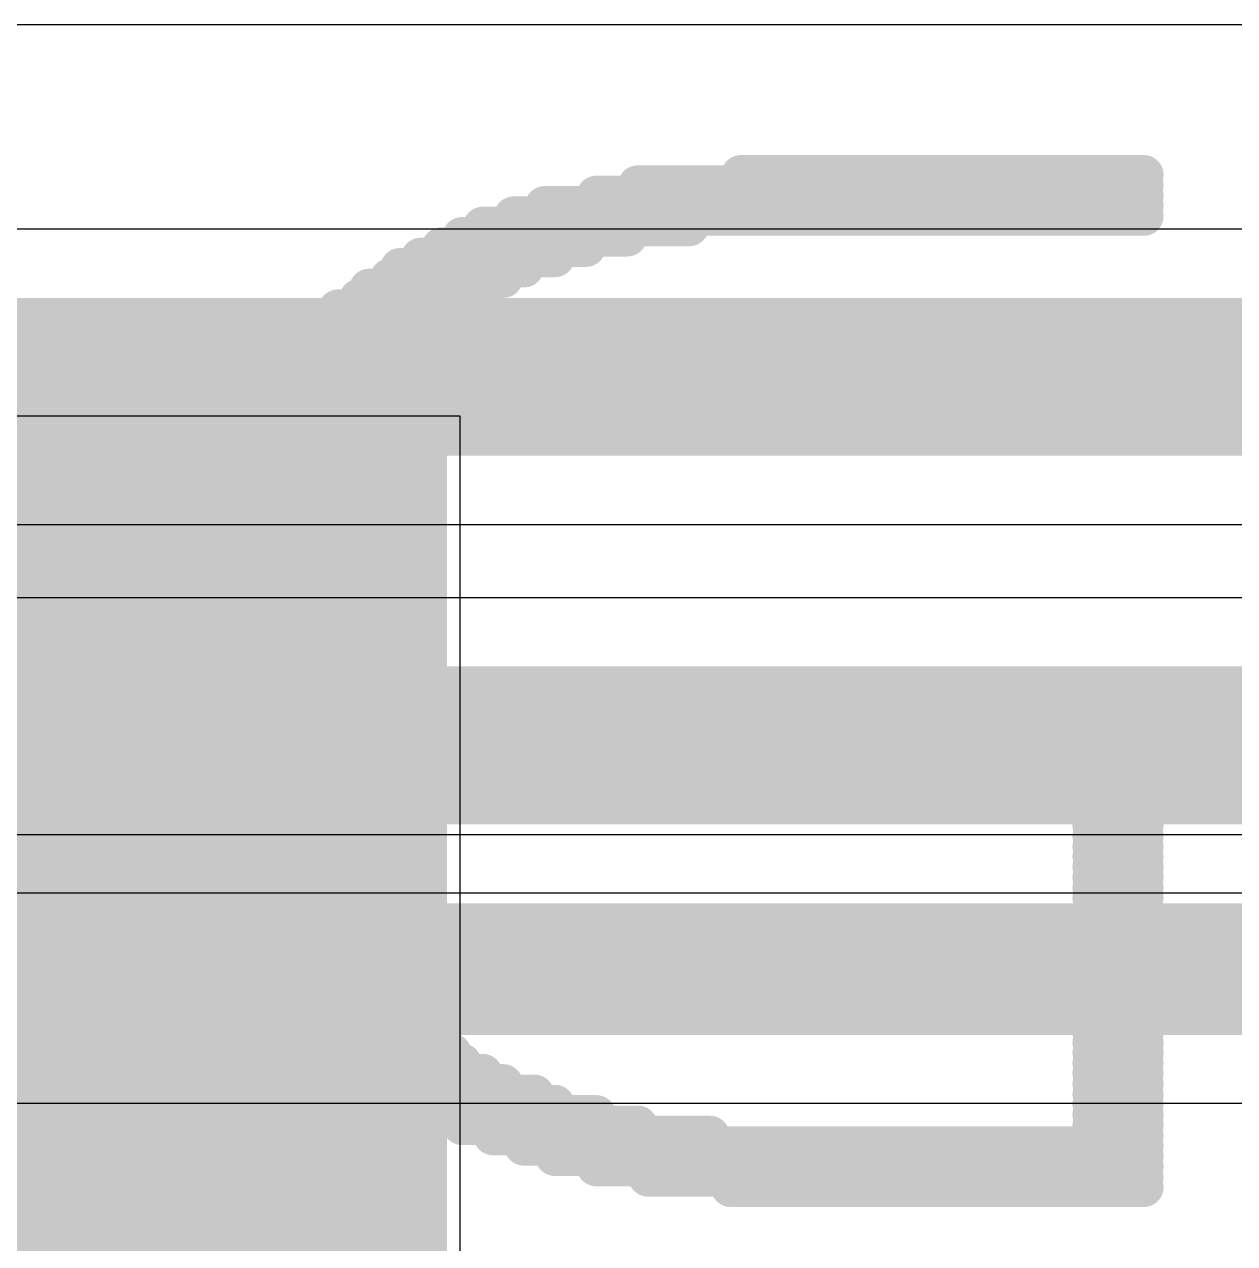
# Model space of a CAD drawing. Header units: inches. Extents: x -4.4 to 45.3, y -0.3 to 53.7.
# Drawn here: x 24.614 to 26.95, y 4.296 to 6.649 of the extents above; entities that cross this region are included whole.
import ezdxf

# ---------------------------------------------------------------- set-up
doc = ezdxf.new("R2010")
doc.units = ezdxf.units.IN
for name, color, linetype in [('Bottom Layer', 5, 'Continuous'), ('Bottom Overlay', 54, 'Continuous'), ('Signal_1', 16, 'Continuous'), ('Top Layer', 1, 'Continuous'), ('Top Paste', 8, 'Continuous'), ('Top Solder', 216, 'Continuous')]:
    doc.layers.add(name, color=color, linetype=linetype)

# ---------------------------------------------------------------- blocks, each defined once
blk = doc.blocks.new('SFW5R_1STE1LF_28')
at = {"layer": 'Top Layer'}
blk.add_hatch(color=1, dxfattribs=at).paths.add_polyline_path([(2.65, 1.05), (3.35, 1.05), (3.35, -3.15), (2.65, -3.15)])
at = {"layer": 'Top Paste'}
blk.add_hatch(color=8, dxfattribs=at).paths.add_polyline_path([(2.65, 1.05), (3.35, 1.05), (3.35, -3.15), (2.65, -3.15)])
at = {"layer": 'Top Solder'}
blk.add_hatch(color=216, dxfattribs=at).paths.add_polyline_path([(2.5484, 1.1516), (3.4516, 1.1516), (3.4516, -3.2516), (2.5484, -3.2516)])

msp = doc.modelspace()

# ---------------------------------------------------------------- linework, layer by layer
at = {"layer": 'Bottom Layer'}
for p, q in [((29.1682, 6.2539), (17.653, 6.2539)), ((17.771, 5.6841), (29.2862, 5.6841)), ((31.9114, 5.5427), (22.5552, 5.5427)), ((22.6732, 4.9729), (32.0294, 4.9729))]:
    msp.add_line(p, q, dxfattribs=at)
at = {"layer": 'Bottom Layer', "const_width": 0.3048}
for points in [[(17.653, 5.969), (29.2862, 5.969)], [(22.5552, 5.2578), (32.0294, 5.2578)]]:
    msp.add_lwpolyline(points, dxfattribs=at)
at = {"layer": 'Bottom Overlay', "const_width": 0.0762}
for points in [[(25.997, 6.359), (26.7747, 6.359)], [(25.7179, 6.3191), (26.7747, 6.3191)], [(25.7976, 6.3391), (26.7747, 6.3391)], [(25.6182, 6.2992), (26.7747, 6.2992)], [(25.5583, 6.2793), (26.7747, 6.2793)], [(25.4985, 6.2593), (25.8973, 6.2593)], [(25.4586, 6.2394), (25.7777, 6.2394)], [(25.3789, 6.1995), (25.6381, 6.1995)], [(25.4188, 6.2194), (25.6979, 6.2194)], [(25.339, 6.1796), (25.5783, 6.1796)], [(25.3191, 6.1596), (25.5384, 6.1596)], [(25.2792, 6.1397), (25.4786, 6.1397)], [(25.2592, 6.1197), (25.4586, 6.1197)], [(25.2194, 6.0998), (25.4188, 6.0998)], [(25.1795, 6.0599), (25.3589, 6.0599)], [(25.1994, 6.0799), (25.3789, 6.0799)], [(25.1595, 6.04), (25.339, 6.04)], [(25.1396, 6.02), (25.2991, 6.02)], [(25.1197, 6.0001), (25.2792, 6.0001)], [(25.0997, 5.9802), (25.2592, 5.9802)], [(25.0598, 5.9403), (25.2194, 5.9403)], [(25.0798, 5.9602), (25.2393, 5.9602)], [(25.0399, 5.9203), (25.1994, 5.9203)], [(25.0399, 5.9004), (25.1795, 5.9004)], [(25.02, 5.8805), (25.1795, 5.8805)], [(25, 5.8605), (25.1595, 5.8605)], [(25, 5.8406), (25.1396, 5.8406)], [(24.9801, 5.8206), (25.1396, 5.8206)], [(24.9801, 5.8007), (25.1197, 5.8007)], [(24.9601, 5.7808), (25.0997, 5.7808)], [(24.9601, 5.7608), (25.0997, 5.7608)], [(24.9601, 5.7409), (25.0997, 5.7409)], [(24.9402, 5.7209), (25.0798, 5.7209)], [(24.9203, 5.6811), (25.0598, 5.6811)], [(24.9402, 5.701), (25.0798, 5.701)], [(24.9203, 5.6611), (25.0598, 5.6611)], [(24.9203, 5.6412), (25.0598, 5.6412)], [(24.9203, 5.6212), (25.0399, 5.6212)], [(24.9003, 5.6013), (25.0399, 5.6013)], [(24.9003, 5.5814), (25.0399, 5.5814)], [(24.9003, 5.5614), (25.0399, 5.5614)], [(24.9003, 5.5415), (25.02, 5.5415)], [(24.9003, 5.5215), (25.02, 5.5215)], [(24.9003, 5.5016), (25.02, 5.5016)], [(24.8804, 5.4817), (25.02, 5.4817)], [(24.8804, 5.4617), (25.02, 5.4617)], [(24.8804, 5.4418), (25.02, 5.4418)], [(24.8804, 5.4218), (25.02, 5.4218)], [(24.8804, 5.4019), (25.02, 5.4019)], [(24.8804, 5.382), (25.02, 5.382)], [(24.8804, 5.362), (25.02, 5.362)], [(24.8804, 5.3421), (25.02, 5.3421)], [(24.8804, 5.3221), (25.02, 5.3221)], [(24.8804, 5.3022), (25.02, 5.3022)], [(24.8804, 5.2823), (25.02, 5.2823)], [(24.9003, 5.2623), (25.02, 5.2623)], [(26.675, 5.2623), (26.7747, 5.2623)], [(24.9003, 5.2424), (25.02, 5.2424)], [(26.675, 5.2424), (26.7747, 5.2424)], [(24.9003, 5.2224), (25.02, 5.2224)], [(26.675, 5.2224), (26.7747, 5.2224)], [(24.9003, 5.2025), (25.0399, 5.2025)], [(26.675, 5.2025), (26.7747, 5.2025)], [(24.9003, 5.1826), (25.0399, 5.1826)], [(26.675, 5.1826), (26.7747, 5.1826)], [(24.9003, 5.1626), (25.0399, 5.1626)], [(24.9203, 5.1427), (25.0598, 5.1427)], [(26.675, 5.1626), (26.7747, 5.1626)], [(26.675, 5.1427), (26.7747, 5.1427)], [(24.9203, 5.1227), (25.0598, 5.1227)], [(26.675, 5.1227), (26.7747, 5.1227)], [(24.9203, 5.1028), (25.0598, 5.1028)], [(26.675, 5.1028), (26.7747, 5.1028)], [(24.9203, 5.0828), (25.0598, 5.0828)], [(26.675, 5.0828), (26.7747, 5.0828)], [(24.9402, 5.0629), (25.0798, 5.0629)], [(26.675, 5.0629), (26.7747, 5.0629)], [(24.9402, 5.043), (25.0798, 5.043)], [(24.9601, 5.023), (25.0997, 5.023)], [(26.675, 5.043), (26.7747, 5.043)], [(26.675, 5.023), (26.7747, 5.023)], [(24.9601, 5.0031), (25.0997, 5.0031)], [(26.675, 5.0031), (26.7747, 5.0031)], [(24.9601, 4.9831), (25.1197, 4.9831)], [(26.675, 4.9831), (26.7747, 4.9831)], [(24.9801, 4.9632), (25.1197, 4.9632)], [(26.675, 4.9632), (26.7747, 4.9632)], [(24.9801, 4.9433), (25.1396, 4.9433)], [(26.675, 4.9433), (26.7747, 4.9433)], [(25, 4.9233), (25.1396, 4.9233)], [(26.675, 4.9233), (26.7747, 4.9233)], [(25.02, 4.9034), (25.1595, 4.9034)], [(25.02, 4.8834), (25.1795, 4.8834)], [(26.675, 4.9034), (26.7747, 4.9034)], [(26.675, 4.8834), (26.7747, 4.8834)], [(25.0399, 4.8635), (25.1994, 4.8635)], [(26.675, 4.8635), (26.7747, 4.8635)], [(25.0598, 4.8436), (25.2194, 4.8436)], [(26.675, 4.8436), (26.7747, 4.8436)], [(25.0598, 4.8236), (25.2194, 4.8236)], [(26.675, 4.8236), (26.7747, 4.8236)], [(25.0798, 4.8037), (25.2393, 4.8037)], [(26.675, 4.8037), (26.7747, 4.8037)], [(25.0997, 4.7837), (25.2592, 4.7837)], [(25.1197, 4.7638), (25.2991, 4.7638)], [(26.675, 4.7837), (26.7747, 4.7837)], [(26.675, 4.7638), (26.7747, 4.7638)], [(25.1396, 4.7439), (25.3191, 4.7439)], [(26.675, 4.7439), (26.7747, 4.7439)], [(25.1595, 4.7239), (25.339, 4.7239)], [(26.675, 4.7239), (26.7747, 4.7239)], [(25.1795, 4.704), (25.3589, 4.704)], [(26.675, 4.704), (26.7747, 4.704)], [(25.1994, 4.684), (25.3988, 4.684)], [(26.675, 4.684), (26.7747, 4.684)], [(25.2194, 4.6641), (25.4387, 4.6641)], [(26.675, 4.6641), (26.7747, 4.6641)], [(25.2592, 4.6442), (25.4586, 4.6442)], [(25.2792, 4.6242), (25.4985, 4.6242)], [(26.675, 4.6442), (26.7747, 4.6442)], [(26.675, 4.6242), (26.7747, 4.6242)], [(25.3191, 4.6043), (25.5384, 4.6043)], [(26.675, 4.6043), (26.7747, 4.6043)], [(25.339, 4.5843), (25.5982, 4.5843)], [(26.675, 4.5843), (26.7747, 4.5843)], [(25.3789, 4.5644), (25.6381, 4.5644)], [(26.675, 4.5644), (26.7747, 4.5644)], [(25.4188, 4.5445), (25.7179, 4.5445)], [(26.675, 4.5445), (26.7747, 4.5445)], [(25.4586, 4.5245), (25.7976, 4.5245)], [(25.5185, 4.5046), (25.9372, 4.5046)], [(26.675, 4.5245), (26.7747, 4.5245)], [(26.675, 4.5046), (26.7747, 4.5046)], [(25.5783, 4.4846), (26.7747, 4.4846)], [(25.6381, 4.4647), (26.7747, 4.4647)], [(25.7179, 4.4448), (26.7747, 4.4448)], [(25.8176, 4.4248), (26.7747, 4.4248)], [(25.9771, 4.4049), (26.7747, 4.4049)]]:
    msp.add_lwpolyline(points, dxfattribs=at)
at = {"layer": 'Bottom Overlay', "const_width": 0.0381}
for points in [[(25.978, 6.359, 1), (26.0161, 6.359, 1)], [(26.7556, 6.359, 1), (26.7937, 6.359, 1)], [(25.6988, 6.3191, 1), (25.7369, 6.3191, 1)], [(25.7786, 6.3391, 1), (25.8167, 6.3391, 1)], [(26.7556, 6.3391, 1), (26.7937, 6.3391, 1)], [(26.7556, 6.3191, 1), (26.7937, 6.3191, 1)], [(25.5991, 6.2992, 1), (25.6372, 6.2992, 1)], [(26.7556, 6.2992, 1), (26.7937, 6.2992, 1)], [(25.5393, 6.2793, 1), (25.5774, 6.2793, 1)], [(26.7556, 6.2793, 1), (26.7937, 6.2793, 1)], [(25.4795, 6.2593, 1), (25.5176, 6.2593, 1)], [(25.8783, 6.2593, 1), (25.9164, 6.2593, 1)], [(25.4396, 6.2394, 1), (25.4777, 6.2394, 1)], [(25.7586, 6.2394, 1), (25.7967, 6.2394, 1)], [(25.3598, 6.1995, 1), (25.3979, 6.1995, 1)], [(25.3997, 6.2194, 1), (25.4378, 6.2194, 1)], [(25.619, 6.1995, 1), (25.6571, 6.1995, 1)], [(25.6789, 6.2194, 1), (25.717, 6.2194, 1)], [(25.3199, 6.1796, 1), (25.358, 6.1796, 1)], [(25.5592, 6.1796, 1), (25.5973, 6.1796, 1)], [(25.3, 6.1596, 1), (25.3381, 6.1596, 1)], [(25.5193, 6.1596, 1), (25.5574, 6.1596, 1)], [(25.2601, 6.1397, 1), (25.2982, 6.1397, 1)], [(25.4595, 6.1397, 1), (25.4976, 6.1397, 1)], [(25.2402, 6.1197, 1), (25.2783, 6.1197, 1)], [(25.4396, 6.1197, 1), (25.4777, 6.1197, 1)], [(25.2003, 6.0998, 1), (25.2384, 6.0998, 1)], [(25.3997, 6.0998, 1), (25.4378, 6.0998, 1)], [(25.1604, 6.0599, 1), (25.1985, 6.0599, 1)], [(25.1804, 6.0799, 1), (25.2185, 6.0799, 1)], [(25.3399, 6.0599, 1), (25.378, 6.0599, 1)], [(25.3598, 6.0799, 1), (25.3979, 6.0799, 1)], [(25.1405, 6.04, 1), (25.1786, 6.04, 1)], [(25.3199, 6.04, 1), (25.358, 6.04, 1)], [(25.1205, 6.02, 1), (25.1586, 6.02, 1)], [(25.2801, 6.02, 1), (25.3182, 6.02, 1)], [(25.1006, 6.0001, 1), (25.1387, 6.0001, 1)], [(25.2601, 6.0001, 1), (25.2982, 6.0001, 1)], [(25.0807, 5.9802, 1), (25.1188, 5.9802, 1)], [(25.2402, 5.9802, 1), (25.2783, 5.9802, 1)], [(25.0408, 5.9403, 1), (25.0789, 5.9403, 1)], [(25.0607, 5.9602, 1), (25.0988, 5.9602, 1)], [(25.2003, 5.9403, 1), (25.2384, 5.9403, 1)], [(25.2202, 5.9602, 1), (25.2583, 5.9602, 1)], [(25.0208, 5.9203, 1), (25.0589, 5.9203, 1)], [(25.1804, 5.9203, 1), (25.2185, 5.9203, 1)], [(25.0208, 5.9004, 1), (25.0589, 5.9004, 1)], [(25.1604, 5.9004, 1), (25.1985, 5.9004, 1)], [(25.0009, 5.8805, 1), (25.039, 5.8805, 1)], [(25.1604, 5.8805, 1), (25.1985, 5.8805, 1)], [(24.981, 5.8605, 1), (25.0191, 5.8605, 1)], [(25.1405, 5.8605, 1), (25.1786, 5.8605, 1)], [(24.981, 5.8406, 1), (25.0191, 5.8406, 1)], [(25.1205, 5.8406, 1), (25.1586, 5.8406, 1)], [(24.961, 5.8206, 1), (24.9991, 5.8206, 1)], [(24.961, 5.8007, 1), (24.9991, 5.8007, 1)], [(25.1006, 5.8007, 1), (25.1387, 5.8007, 1)], [(25.1205, 5.8206, 1), (25.1586, 5.8206, 1)], [(24.9411, 5.7808, 1), (24.9792, 5.7808, 1)], [(25.0807, 5.7808, 1), (25.1188, 5.7808, 1)], [(24.9411, 5.7608, 1), (24.9792, 5.7608, 1)], [(25.0807, 5.7608, 1), (25.1188, 5.7608, 1)], [(24.9411, 5.7409, 1), (24.9792, 5.7409, 1)], [(25.0807, 5.7409, 1), (25.1188, 5.7409, 1)], [(24.9211, 5.7209, 1), (24.9592, 5.7209, 1)], [(25.0607, 5.7209, 1), (25.0988, 5.7209, 1)], [(24.9012, 5.6811, 1), (24.9393, 5.6811, 1)], [(24.9211, 5.701, 1), (24.9592, 5.701, 1)], [(25.0408, 5.6811, 1), (25.0789, 5.6811, 1)], [(25.0607, 5.701, 1), (25.0988, 5.701, 1)], [(24.9012, 5.6611, 1), (24.9393, 5.6611, 1)], [(25.0408, 5.6611, 1), (25.0789, 5.6611, 1)], [(24.9012, 5.6412, 1), (24.9393, 5.6412, 1)], [(25.0408, 5.6412, 1), (25.0789, 5.6412, 1)], [(24.9012, 5.6212, 1), (24.9393, 5.6212, 1)], [(25.0208, 5.6212, 1), (25.0589, 5.6212, 1)], [(24.8813, 5.6013, 1), (24.9194, 5.6013, 1)], [(25.0208, 5.6013, 1), (25.0589, 5.6013, 1)], [(24.8813, 5.5814, 1), (24.9194, 5.5814, 1)], [(25.0208, 5.5814, 1), (25.0589, 5.5814, 1)], [(24.8813, 5.5614, 1), (24.9194, 5.5614, 1)], [(24.8813, 5.5415, 1), (24.9194, 5.5415, 1)], [(25.0009, 5.5415, 1), (25.039, 5.5415, 1)], [(25.0208, 5.5614, 1), (25.0589, 5.5614, 1)], [(24.8813, 5.5215, 1), (24.9194, 5.5215, 1)], [(25.0009, 5.5215, 1), (25.039, 5.5215, 1)], [(24.8813, 5.5016, 1), (24.9194, 5.5016, 1)], [(25.0009, 5.5016, 1), (25.039, 5.5016, 1)], [(24.8613, 5.4817, 1), (24.8994, 5.4817, 1)], [(25.0009, 5.4817, 1), (25.039, 5.4817, 1)], [(24.8613, 5.4617, 1), (24.8994, 5.4617, 1)], [(25.0009, 5.4617, 1), (25.039, 5.4617, 1)], [(24.8613, 5.4418, 1), (24.8994, 5.4418, 1)], [(24.8613, 5.4218, 1), (24.8994, 5.4218, 1)], [(25.0009, 5.4418, 1), (25.039, 5.4418, 1)], [(25.0009, 5.4218, 1), (25.039, 5.4218, 1)], [(24.8613, 5.4019, 1), (24.8994, 5.4019, 1)], [(25.0009, 5.4019, 1), (25.039, 5.4019, 1)], [(24.8613, 5.382, 1), (24.8994, 5.382, 1)], [(25.0009, 5.382, 1), (25.039, 5.382, 1)], [(24.8613, 5.362, 1), (24.8994, 5.362, 1)], [(25.0009, 5.362, 1), (25.039, 5.362, 1)], [(24.8613, 5.3421, 1), (24.8994, 5.3421, 1)], [(25.0009, 5.3421, 1), (25.039, 5.3421, 1)], [(24.8613, 5.3221, 1), (24.8994, 5.3221, 1)], [(25.0009, 5.3221, 1), (25.039, 5.3221, 1)], [(24.8613, 5.3022, 1), (24.8994, 5.3022, 1)], [(24.8613, 5.2823, 1), (24.8994, 5.2823, 1)], [(25.0009, 5.3022, 1), (25.039, 5.3022, 1)], [(25.0009, 5.2823, 1), (25.039, 5.2823, 1)], [(24.8813, 5.2623, 1), (24.9194, 5.2623, 1)], [(25.0009, 5.2623, 1), (25.039, 5.2623, 1)], [(26.6559, 5.2623, 1), (26.694, 5.2623, 1)], [(26.7556, 5.2623, 1), (26.7937, 5.2623, 1)], [(24.8813, 5.2424, 1), (24.9194, 5.2424, 1)], [(25.0009, 5.2424, 1), (25.039, 5.2424, 1)], [(26.6559, 5.2424, 1), (26.694, 5.2424, 1)], [(26.7556, 5.2424, 1), (26.7937, 5.2424, 1)], [(24.8813, 5.2224, 1), (24.9194, 5.2224, 1)], [(25.0009, 5.2224, 1), (25.039, 5.2224, 1)], [(26.6559, 5.2224, 1), (26.694, 5.2224, 1)], [(26.7556, 5.2224, 1), (26.7937, 5.2224, 1)], [(24.8813, 5.2025, 1), (24.9194, 5.2025, 1)], [(25.0208, 5.2025, 1), (25.0589, 5.2025, 1)], [(26.6559, 5.2025, 1), (26.694, 5.2025, 1)], [(26.7556, 5.2025, 1), (26.7937, 5.2025, 1)], [(24.8813, 5.1826, 1), (24.9194, 5.1826, 1)], [(25.0208, 5.1826, 1), (25.0589, 5.1826, 1)], [(26.6559, 5.1826, 1), (26.694, 5.1826, 1)], [(26.7556, 5.1826, 1), (26.7937, 5.1826, 1)], [(24.8813, 5.1626, 1), (24.9194, 5.1626, 1)], [(24.9012, 5.1427, 1), (24.9393, 5.1427, 1)], [(25.0208, 5.1626, 1), (25.0589, 5.1626, 1)], [(25.0408, 5.1427, 1), (25.0789, 5.1427, 1)], [(26.6559, 5.1626, 1), (26.694, 5.1626, 1)], [(26.6559, 5.1427, 1), (26.694, 5.1427, 1)], [(26.7556, 5.1626, 1), (26.7937, 5.1626, 1)], [(26.7556, 5.1427, 1), (26.7937, 5.1427, 1)], [(24.9012, 5.1227, 1), (24.9393, 5.1227, 1)], [(25.0408, 5.1227, 1), (25.0789, 5.1227, 1)], [(26.6559, 5.1227, 1), (26.694, 5.1227, 1)], [(26.7556, 5.1227, 1), (26.7937, 5.1227, 1)], [(24.9012, 5.1028, 1), (24.9393, 5.1028, 1)], [(25.0408, 5.1028, 1), (25.0789, 5.1028, 1)], [(26.6559, 5.1028, 1), (26.694, 5.1028, 1)], [(26.7556, 5.1028, 1), (26.7937, 5.1028, 1)], [(24.9012, 5.0828, 1), (24.9393, 5.0828, 1)], [(25.0408, 5.0828, 1), (25.0789, 5.0828, 1)], [(26.6559, 5.0828, 1), (26.694, 5.0828, 1)], [(26.7556, 5.0828, 1), (26.7937, 5.0828, 1)], [(24.9211, 5.0629, 1), (24.9592, 5.0629, 1)], [(25.0607, 5.0629, 1), (25.0988, 5.0629, 1)], [(26.6559, 5.0629, 1), (26.694, 5.0629, 1)], [(26.7556, 5.0629, 1), (26.7937, 5.0629, 1)], [(24.9211, 5.043, 1), (24.9592, 5.043, 1)], [(24.9411, 5.023, 1), (24.9792, 5.023, 1)], [(25.0607, 5.043, 1), (25.0988, 5.043, 1)], [(25.0807, 5.023, 1), (25.1188, 5.023, 1)], [(26.6559, 5.043, 1), (26.694, 5.043, 1)], [(26.6559, 5.023, 1), (26.694, 5.023, 1)], [(26.7556, 5.043, 1), (26.7937, 5.043, 1)], [(26.7556, 5.023, 1), (26.7937, 5.023, 1)], [(24.9411, 5.0031, 1), (24.9792, 5.0031, 1)], [(25.0807, 5.0031, 1), (25.1188, 5.0031, 1)], [(26.6559, 5.0031, 1), (26.694, 5.0031, 1)], [(26.7556, 5.0031, 1), (26.7937, 5.0031, 1)], [(24.9411, 4.9831, 1), (24.9792, 4.9831, 1)], [(25.1006, 4.9831, 1), (25.1387, 4.9831, 1)], [(26.6559, 4.9831, 1), (26.694, 4.9831, 1)], [(26.7556, 4.9831, 1), (26.7937, 4.9831, 1)], [(24.961, 4.9632, 1), (24.9991, 4.9632, 1)], [(25.1006, 4.9632, 1), (25.1387, 4.9632, 1)], [(26.6559, 4.9632, 1), (26.694, 4.9632, 1)], [(26.7556, 4.9632, 1), (26.7937, 4.9632, 1)], [(24.961, 4.9433, 1), (24.9991, 4.9433, 1)], [(25.1205, 4.9433, 1), (25.1586, 4.9433, 1)], [(26.6559, 4.9433, 1), (26.694, 4.9433, 1)], [(26.7556, 4.9433, 1), (26.7937, 4.9433, 1)], [(24.981, 4.9233, 1), (25.0191, 4.9233, 1)], [(25.1205, 4.9233, 1), (25.1586, 4.9233, 1)], [(26.6559, 4.9233, 1), (26.694, 4.9233, 1)], [(26.7556, 4.9233, 1), (26.7937, 4.9233, 1)], [(25.0009, 4.9034, 1), (25.039, 4.9034, 1)], [(25.0009, 4.8834, 1), (25.039, 4.8834, 1)], [(25.1405, 4.9034, 1), (25.1786, 4.9034, 1)], [(25.1604, 4.8834, 1), (25.1985, 4.8834, 1)], [(26.6559, 4.9034, 1), (26.694, 4.9034, 1)], [(26.6559, 4.8834, 1), (26.694, 4.8834, 1)], [(26.7556, 4.9034, 1), (26.7937, 4.9034, 1)], [(26.7556, 4.8834, 1), (26.7937, 4.8834, 1)], [(25.0208, 4.8635, 1), (25.0589, 4.8635, 1)], [(25.1804, 4.8635, 1), (25.2185, 4.8635, 1)], [(26.6559, 4.8635, 1), (26.694, 4.8635, 1)], [(26.7556, 4.8635, 1), (26.7937, 4.8635, 1)], [(25.0408, 4.8436, 1), (25.0789, 4.8436, 1)], [(25.2003, 4.8436, 1), (25.2384, 4.8436, 1)], [(26.6559, 4.8436, 1), (26.694, 4.8436, 1)], [(26.7556, 4.8436, 1), (26.7937, 4.8436, 1)], [(25.0408, 4.8236, 1), (25.0789, 4.8236, 1)], [(25.2003, 4.8236, 1), (25.2384, 4.8236, 1)], [(26.6559, 4.8236, 1), (26.694, 4.8236, 1)], [(26.7556, 4.8236, 1), (26.7937, 4.8236, 1)], [(25.0607, 4.8037, 1), (25.0988, 4.8037, 1)], [(25.2202, 4.8037, 1), (25.2583, 4.8037, 1)], [(26.6559, 4.8037, 1), (26.694, 4.8037, 1)], [(26.7556, 4.8037, 1), (26.7937, 4.8037, 1)], [(25.0807, 4.7837, 1), (25.1188, 4.7837, 1)], [(25.1006, 4.7638, 1), (25.1387, 4.7638, 1)], [(25.2402, 4.7837, 1), (25.2783, 4.7837, 1)], [(25.2801, 4.7638, 1), (25.3182, 4.7638, 1)], [(26.6559, 4.7837, 1), (26.694, 4.7837, 1)], [(26.6559, 4.7638, 1), (26.694, 4.7638, 1)], [(26.7556, 4.7837, 1), (26.7937, 4.7837, 1)], [(26.7556, 4.7638, 1), (26.7937, 4.7638, 1)], [(25.1205, 4.7439, 1), (25.1586, 4.7439, 1)], [(25.3, 4.7439, 1), (25.3381, 4.7439, 1)], [(26.6559, 4.7439, 1), (26.694, 4.7439, 1)], [(26.7556, 4.7439, 1), (26.7937, 4.7439, 1)], [(25.1405, 4.7239, 1), (25.1786, 4.7239, 1)], [(25.3199, 4.7239, 1), (25.358, 4.7239, 1)], [(26.6559, 4.7239, 1), (26.694, 4.7239, 1)], [(26.7556, 4.7239, 1), (26.7937, 4.7239, 1)], [(25.1604, 4.704, 1), (25.1985, 4.704, 1)], [(25.3399, 4.704, 1), (25.378, 4.704, 1)], [(26.6559, 4.704, 1), (26.694, 4.704, 1)], [(26.7556, 4.704, 1), (26.7937, 4.704, 1)], [(25.1804, 4.684, 1), (25.2185, 4.684, 1)], [(25.3798, 4.684, 1), (25.4179, 4.684, 1)], [(26.6559, 4.684, 1), (26.694, 4.684, 1)], [(26.7556, 4.684, 1), (26.7937, 4.684, 1)], [(25.2003, 4.6641, 1), (25.2384, 4.6641, 1)], [(25.4196, 4.6641, 1), (25.4577, 4.6641, 1)], [(26.6559, 4.6641, 1), (26.694, 4.6641, 1)], [(26.7556, 4.6641, 1), (26.7937, 4.6641, 1)], [(25.2402, 4.6442, 1), (25.2783, 4.6442, 1)], [(25.2601, 4.6242, 1), (25.2982, 4.6242, 1)], [(25.4396, 4.6442, 1), (25.4777, 4.6442, 1)], [(25.4795, 4.6242, 1), (25.5176, 4.6242, 1)], [(26.6559, 4.6442, 1), (26.694, 4.6442, 1)], [(26.6559, 4.6242, 1), (26.694, 4.6242, 1)], [(26.7556, 4.6442, 1), (26.7937, 4.6442, 1)], [(26.7556, 4.6242, 1), (26.7937, 4.6242, 1)], [(25.3, 4.6043, 1), (25.3381, 4.6043, 1)], [(25.5193, 4.6043, 1), (25.5574, 4.6043, 1)], [(26.6559, 4.6043, 1), (26.694, 4.6043, 1)], [(26.7556, 4.6043, 1), (26.7937, 4.6043, 1)], [(25.3199, 4.5843, 1), (25.358, 4.5843, 1)], [(25.5792, 4.5843, 1), (25.6173, 4.5843, 1)], [(26.6559, 4.5843, 1), (26.694, 4.5843, 1)], [(26.7556, 4.5843, 1), (26.7937, 4.5843, 1)], [(25.3598, 4.5644, 1), (25.3979, 4.5644, 1)], [(25.619, 4.5644, 1), (25.6571, 4.5644, 1)], [(26.6559, 4.5644, 1), (26.694, 4.5644, 1)], [(26.7556, 4.5644, 1), (26.7937, 4.5644, 1)], [(25.3997, 4.5445, 1), (25.4378, 4.5445, 1)], [(25.6988, 4.5445, 1), (25.7369, 4.5445, 1)], [(26.6559, 4.5445, 1), (26.694, 4.5445, 1)], [(26.7556, 4.5445, 1), (26.7937, 4.5445, 1)], [(25.4396, 4.5245, 1), (25.4777, 4.5245, 1)], [(25.4994, 4.5046, 1), (25.5375, 4.5046, 1)], [(25.7786, 4.5245, 1), (25.8167, 4.5245, 1)], [(25.9182, 4.5046, 1), (25.9563, 4.5046, 1)], [(26.6559, 4.5245, 1), (26.694, 4.5245, 1)], [(26.6559, 4.5046, 1), (26.694, 4.5046, 1)], [(26.7556, 4.5245, 1), (26.7937, 4.5245, 1)], [(26.7556, 4.5046, 1), (26.7937, 4.5046, 1)], [(25.5592, 4.4846, 1), (25.5973, 4.4846, 1)], [(26.7556, 4.4846, 1), (26.7937, 4.4846, 1)], [(25.619, 4.4647, 1), (25.6571, 4.4647, 1)], [(26.7556, 4.4647, 1), (26.7937, 4.4647, 1)], [(25.6988, 4.4448, 1), (25.7369, 4.4448, 1)], [(26.7556, 4.4448, 1), (26.7937, 4.4448, 1)], [(25.7985, 4.4248, 1), (25.8366, 4.4248, 1)], [(26.7556, 4.4248, 1), (26.7937, 4.4248, 1)], [(25.958, 4.4049, 1), (25.9961, 4.4049, 1)], [(26.7556, 4.4049, 1), (26.7937, 4.4049, 1)]]:
    msp.add_lwpolyline(points, format="xyb", close=True, dxfattribs=at)
at = {"layer": 'Signal_1'}
for p, q in [((30.2965, 5.085), (19.3802, 5.085)), ((19.4875, 4.567), (30.4038, 4.567))]:
    msp.add_line(p, q, dxfattribs=at)
at = {"layer": 'Signal_1', "const_width": 0.254}
msp.add_lwpolyline([(19.3802, 4.826), (30.4038, 4.826)], dxfattribs=at)
at = {"layer": 'Top Layer'}
for p, q in [((6.9506, 6.6493), (44.0482, 6.6493)), ((25.4551, 5.8932), (24.5011, 5.8932)), ((25.4551, 1.4392), (25.4551, 5.8932))]:
    msp.add_line(p, q, dxfattribs=at)

# ---------------------------------------------------------------- block references
at = {"rotation": 180}
msp.add_blockref('SFW5R_1STE1LF_28', (27.9781, 2.6162), dxfattribs=at)

doc.saveas('drawing.dxf')
